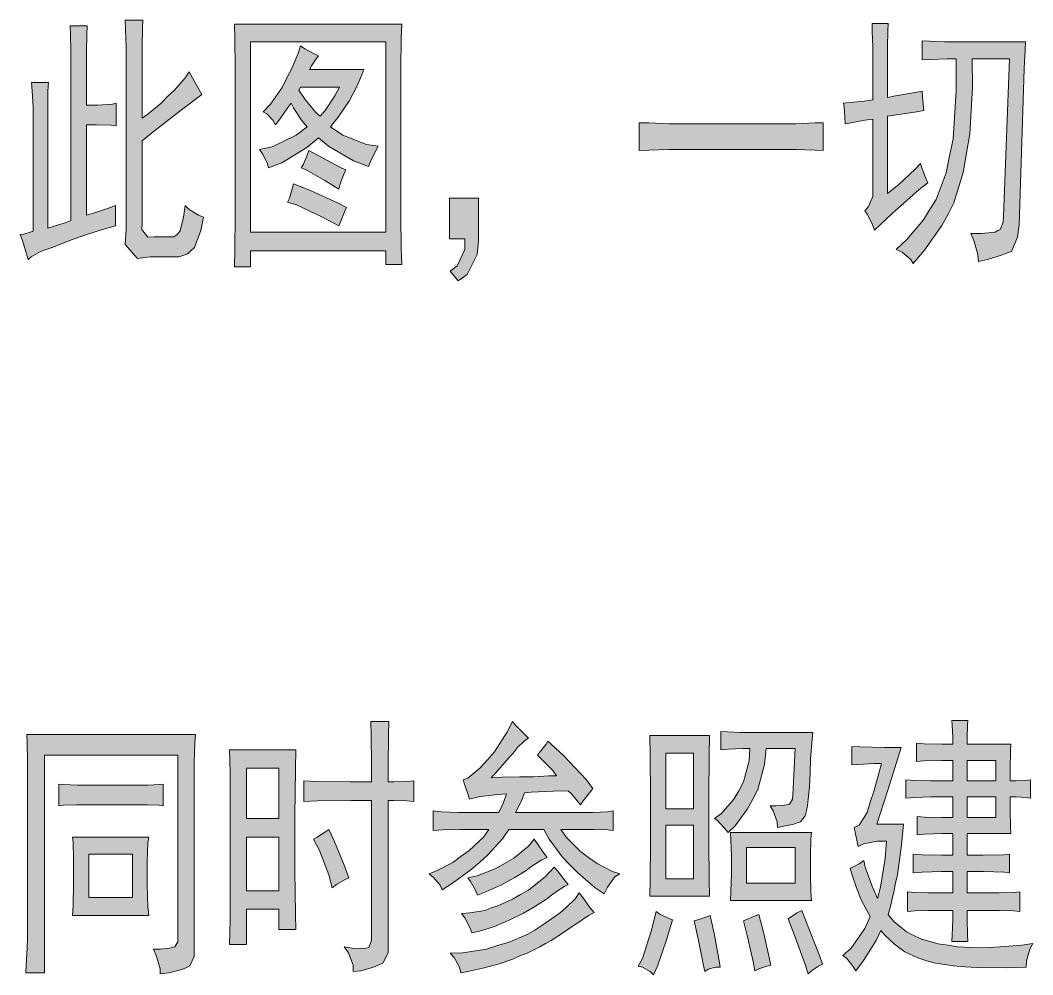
# Model space of a CAD drawing. Header units: millimetres. Extents: x 388 to 64525, y 87 to 607.
# Drawn here: x 64481.15 to 64491.74, y 470.02 to 480 of the extents above; entities that cross this region are included whole.
import ezdxf

# ---------------------------------------------------------------- set-up
doc = ezdxf.new("R2010")
doc.units = ezdxf.units.MM

msp = doc.modelspace()

# ---------------------------------------------------------------- hatches: boundary and pattern name
h = msp.add_hatch(color=0)
h.dxf.hatch_style = 2
h.paths.add_polyline_path([(64482.437, 480.004), (64482.433, 479.921), (64482.43, 479.728), (64482.43, 479.62), (64482.43, 478.979), (64482.491, 479.025), (64482.627, 479.136), (64482.695, 479.205), (64482.766, 479.273), (64482.877, 479.402), (64482.92, 479.463), (64482.953, 479.402), (64483.021, 479.283), (64483.053, 479.226), (64482.838, 479.065), (64482.526, 478.821), (64482.43, 478.742), (64482.43, 477.897), (64482.426, 477.814), (64482.487, 477.736), (64482.555, 477.739), (64482.741, 477.739), (64482.759, 477.739), (64482.791, 477.761), (64482.809, 477.779), (64482.827, 477.8), (64482.86, 477.943), (64482.877, 478.065), (64482.92, 478.026), (64483.017, 477.965), (64483.071, 477.943), (64483.042, 477.804), (64482.974, 477.628), (64482.938, 477.592), (64482.903, 477.56), (64482.817, 477.528), (64482.766, 477.528), (64482.512, 477.528), (64482.379, 477.513), (64482.25, 477.66), (64482.261, 477.818), (64482.261, 479.62), (64482.261, 479.717), (64482.254, 479.907), (64482.25, 480.004)])
h = msp.add_hatch(color=0)
h.dxf.hatch_style = 2
h.paths.add_polyline_path([(64482.15, 477.854), (64481.989, 477.807), (64481.767, 477.736), (64481.702, 477.71), (64481.638, 477.685), (64481.505, 477.635), (64481.437, 477.61), (64481.365, 477.585), (64481.269, 477.531), (64481.236, 477.503), (64481.215, 477.571), (64481.176, 477.7), (64481.154, 477.764), (64481.19, 477.768), (64481.258, 477.786), (64481.29, 477.796), (64481.29, 479.025), (64481.29, 479.097), (64481.279, 479.262), (64481.272, 479.351), (64481.448, 479.351), (64481.444, 479.262), (64481.441, 479.09), (64481.441, 479.011), (64481.441, 477.829), (64481.498, 477.847), (64481.623, 477.886), (64481.684, 477.908), (64481.684, 479.599), (64481.684, 479.677), (64481.681, 479.853), (64481.677, 479.946), (64481.853, 479.946), (64481.849, 479.853), (64481.846, 479.677), (64481.846, 479.599), (64481.846, 479.115), (64481.96, 479.115), (64482.118, 479.126), (64482.157, 479.136), (64482.157, 478.9), (64482.104, 478.907), (64481.946, 478.911), (64481.846, 478.911), (64481.846, 477.965), (64481.921, 477.986), (64482.075, 478.04), (64482.15, 478.065)])
h = msp.add_hatch(color=0)
h.paths.add_polyline_path([(64485.142, 479.961), (64485.135, 479.817), (64485.131, 479.509), (64485.131, 479.341), (64485.131, 478.133), (64485.131, 477.961), (64485.135, 477.617), (64485.142, 477.449), (64484.974, 477.449), (64484.974, 477.592), (64483.562, 477.592), (64483.562, 477.424), (64483.393, 477.424), (64483.397, 477.599), (64483.401, 477.961), (64483.401, 478.144), (64483.401, 479.341), (64483.401, 479.502), (64483.397, 479.814), (64483.393, 479.961)])
h.paths.add_polyline_path([(64484.974, 477.786), (64484.974, 479.778), (64483.562, 479.778), (64483.562, 477.786)])
h = msp.add_hatch(color=0)
h.dxf.hatch_style = 2
h.paths.add_polyline_path([(64490.065, 479.645), (64490.065, 479.724), (64490.061, 479.885), (64490.058, 479.971), (64490.226, 479.971), (64490.223, 479.885), (64490.219, 479.728), (64490.219, 479.656), (64490.219, 479.194), (64490.305, 479.212), (64490.488, 479.244), (64490.581, 479.262), (64490.584, 479.197), (64490.595, 479.097), (64490.599, 479.058), (64490.527, 479.047), (64490.337, 479.018), (64490.219, 479), (64490.219, 478.191), (64490.337, 478.287), (64490.509, 478.445), (64490.563, 478.506), (64490.577, 478.459), (64490.617, 478.359), (64490.642, 478.302), (64490.549, 478.23), (64490.269, 477.983), (64490.083, 477.807), (64490.058, 477.875), (64490.008, 477.976), (64489.982, 478.011), (64490.022, 478.054), (64490.065, 478.162), (64490.065, 478.223), (64490.065, 478.968), (64489.982, 478.957), (64489.839, 478.932), (64489.778, 478.921), (64489.775, 478.99), (64489.768, 479.097), (64489.76, 479.136), (64489.825, 479.144), (64489.975, 479.158), (64490.065, 479.172)])
h = msp.add_hatch(color=0)
h.dxf.hatch_style = 2
h.paths.add_polyline_path([(64491.09, 477.775), (64491.201, 477.775), (64491.344, 477.789), (64491.373, 477.804), (64491.398, 477.814), (64491.43, 477.893), (64491.434, 477.954), (64491.494, 479.599), (64491.104, 479.599), (64491.108, 479.305), (64491.079, 478.814), (64491.047, 478.613), (64491.011, 478.413), (64490.914, 478.094), (64490.853, 477.976), (64490.789, 477.857), (64490.606, 477.599), (64490.488, 477.46), (64490.463, 477.503), (64490.373, 477.578), (64490.312, 477.607), (64490.42, 477.707), (64490.595, 477.915), (64490.66, 478.022), (64490.728, 478.13), (64490.832, 478.409), (64490.867, 478.585), (64490.907, 478.76), (64490.939, 479.265), (64490.936, 479.599), (64490.842, 479.599), (64490.667, 479.592), (64490.581, 479.588), (64490.581, 479.789), (64490.66, 479.785), (64490.817, 479.778), (64490.893, 479.778), (64491.663, 479.778), (64491.659, 479.695), (64491.649, 479.498), (64491.645, 479.384), (64491.595, 477.865), (64491.58, 477.736), (64491.516, 477.585), (64491.462, 477.567), (64491.412, 477.546), (64491.265, 477.503), (64491.172, 477.481), (64491.165, 477.553), (64491.122, 477.7)])
h = msp.add_hatch(color=0)
h.paths.add_polyline_path([(64484.271, 479.631), (64484.246, 479.599), (64484.2, 479.527), (64484.178, 479.488), (64484.744, 479.488), (64484.726, 479.434), (64484.673, 479.312), (64484.633, 479.237), (64484.597, 479.165), (64484.479, 478.99), (64484.397, 478.889), (64484.526, 478.803), (64484.773, 478.703), (64484.895, 478.685), (64484.866, 478.635), (64484.816, 478.527), (64484.794, 478.474), (64484.637, 478.535), (64484.375, 478.685), (64484.271, 478.775), (64484.149, 478.671), (64483.888, 478.513), (64483.748, 478.459), (64483.734, 478.513), (64483.687, 478.606), (64483.655, 478.653), (64483.788, 478.681), (64484.038, 478.8), (64484.153, 478.889), (64484.092, 478.961), (64484.01, 479.086), (64483.985, 479.136), (64483.945, 479.079), (64483.866, 478.968), (64483.823, 478.911), (64483.795, 478.957), (64483.73, 479.025), (64483.694, 479.047), (64483.77, 479.126), (64483.891, 479.301), (64483.942, 479.402), (64483.992, 479.498), (64484.063, 479.667), (64484.085, 479.735), (64484.128, 479.706), (64484.221, 479.656)])
h.paths.add_polyline_path([(64484.067, 479.273), (64484.132, 479.176), (64484.243, 479.04), (64484.289, 479), (64484.343, 479.058), (64484.443, 479.212), (64484.49, 479.305), (64484.085, 479.305)])
h = msp.add_hatch(color=0)
h.dxf.hatch_style = 2
h.paths.add_polyline_path([(64489.155, 478.921), (64489.262, 478.921), (64489.463, 478.929), (64489.549, 478.932), (64489.549, 478.642), (64489.463, 478.646), (64489.266, 478.653), (64489.162, 478.653), (64488.048, 478.653), (64487.937, 478.653), (64487.725, 478.646), (64487.625, 478.642), (64487.625, 478.932), (64487.725, 478.929), (64487.937, 478.921), (64488.048, 478.921)])
h = msp.add_hatch(color=0)
h.dxf.hatch_style = 2
h.paths.add_polyline_path([(64484.171, 478.642), (64484.314, 478.563), (64484.508, 478.459), (64484.558, 478.438), (64484.536, 478.395), (64484.497, 478.291), (64484.483, 478.237), (64484.339, 478.327), (64484.142, 478.438), (64484.092, 478.459), (64484.114, 478.499), (64484.153, 478.592)])
h = msp.add_hatch(color=0)
h.dxf.hatch_style = 2
h.paths.add_polyline_path([(64484.01, 478.291), (64484.196, 478.219), (64484.472, 478.094), (64484.565, 478.044), (64484.544, 478.001), (64484.504, 477.904), (64484.483, 477.854), (64484.307, 477.947), (64484.042, 478.072), (64483.949, 478.101), (64483.967, 478.144), (64483.995, 478.241)])
h = msp.add_hatch(color=0)
h.dxf.hatch_style = 2
h.paths.add_polyline_path([(64485.64, 478.144), (64485.944, 478.144), (64485.944, 477.696), (64485.93, 477.553), (64485.826, 477.345), (64485.733, 477.277), (64485.647, 477.381), (64485.722, 477.435), (64485.801, 477.607), (64485.801, 477.718), (64485.64, 477.718)])
h = msp.add_hatch(color=0)
h.dxf.hatch_style = 2
h.paths.add_polyline_path([(64484.827, 472.039), (64484.827, 472.207), (64484.823, 472.522), (64484.819, 472.669), (64485.006, 472.669), (64485.002, 472.522), (64484.999, 472.207), (64484.999, 472.039), (64485.06, 472.039), (64485.196, 472.042), (64485.267, 472.049), (64485.267, 471.834), (64485.196, 471.842), (64485.06, 471.845), (64484.999, 471.845), (64484.999, 470.337), (64484.999, 470.251), (64484.945, 470.143), (64484.895, 470.122), (64484.845, 470.1), (64484.716, 470.064), (64484.633, 470.054), (64484.633, 470.122), (64484.587, 470.251), (64484.54, 470.315), (64484.622, 470.301), (64484.733, 470.297), (64484.766, 470.301), (64484.798, 470.308), (64484.827, 470.38), (64484.827, 470.448), (64484.827, 471.845), (64484.615, 471.845), (64484.261, 471.842), (64484.117, 471.834), (64484.117, 472.049), (64484.253, 472.042), (64484.608, 472.039)])
h = msp.add_hatch(color=0)
h.dxf.hatch_style = 2
h.paths.add_polyline_path([(64486.468, 472.497), (64486.428, 472.472), (64486.349, 472.393), (64486.306, 472.34), (64486.263, 472.289), (64486.149, 472.16), (64486.077, 472.082), (64486.192, 472.089), (64486.378, 472.092), (64486.45, 472.092), (64486.521, 472.092), (64486.679, 472.1), (64486.761, 472.103), (64486.722, 472.157), (64486.618, 472.261), (64486.561, 472.318), (64486.593, 472.358), (64486.65, 472.433), (64486.668, 472.465), (64486.833, 472.315), (64487.07, 472.064), (64487.141, 471.971), (64487.105, 471.924), (64487.037, 471.842), (64487.009, 471.799), (64486.976, 471.842), (64486.915, 471.913), (64486.88, 471.945), (64486.726, 471.942), (64486.496, 471.931), (64486.425, 471.924), (64486.396, 471.852), (64486.349, 471.748), (64486.331, 471.72), (64487.059, 471.72), (64487.141, 471.72), (64487.292, 471.727), (64487.353, 471.734), (64487.353, 471.53), (64487.295, 471.537), (64487.148, 471.541), (64487.059, 471.541), (64486.804, 471.541), (64486.865, 471.458), (64487.009, 471.311), (64487.095, 471.247), (64487.184, 471.186), (64487.345, 471.103), (64487.421, 471.078), (64487.371, 471.046), (64487.292, 470.939), (64487.259, 470.867), (64487.163, 470.932), (64486.984, 471.086), (64486.901, 471.168), (64486.819, 471.254), (64486.683, 471.44), (64486.629, 471.541), (64486.263, 471.541), (64486.195, 471.444), (64486.041, 471.275), (64485.955, 471.197), (64485.869, 471.121), (64485.672, 470.978), (64485.565, 470.91), (64485.543, 470.957), (64485.475, 471.039), (64485.429, 471.078), (64485.507, 471.107), (64485.676, 471.197), (64485.762, 471.261), (64485.848, 471.322), (64485.995, 471.462), (64486.052, 471.541), (64485.841, 471.541), (64485.755, 471.541), (64485.568, 471.537), (64485.472, 471.53), (64485.472, 471.734), (64485.554, 471.727), (64485.74, 471.72), (64485.841, 471.72), (64486.156, 471.72), (64486.206, 471.824), (64486.238, 471.913), (64486.116, 471.902), (64485.97, 471.885), (64485.944, 471.881), (64485.919, 471.874), (64485.873, 471.863), (64485.851, 471.856), (64485.83, 471.924), (64485.794, 472.024), (64485.783, 472.06), (64485.833, 472.078), (64485.959, 472.182), (64486.038, 472.268), (64486.113, 472.354), (64486.242, 472.555), (64486.299, 472.669), (64486.331, 472.63), (64486.417, 472.544)])
h = msp.add_hatch(color=0)
h.paths.add_polyline_path([(64490.903, 472.433), (64490.903, 472.504), (64490.896, 472.63), (64490.893, 472.68), (64491.061, 472.68), (64491.057, 472.63), (64491.054, 472.504), (64491.054, 472.433), (64491.509, 472.433), (64491.505, 472.365), (64491.502, 472.171), (64491.502, 472.049), (64491.563, 472.049), (64491.666, 472.053), (64491.713, 472.06), (64491.713, 471.867), (64491.67, 471.874), (64491.566, 471.881), (64491.502, 471.881), (64491.502, 471.756), (64491.505, 471.562), (64491.509, 471.498), (64491.054, 471.498), (64491.054, 471.272), (64491.219, 471.272), (64491.437, 471.275), (64491.494, 471.283), (64491.494, 471.089), (64491.444, 471.096), (64491.222, 471.103), (64491.054, 471.103), (64491.054, 470.878), (64491.308, 470.878), (64491.387, 470.878), (64491.537, 470.881), (64491.602, 470.889), (64491.602, 470.684), (64491.537, 470.691), (64491.387, 470.695), (64491.308, 470.695), (64491.054, 470.695), (64491.054, 470.602), (64491.057, 470.437), (64491.061, 470.369), (64490.893, 470.369), (64490.896, 470.437), (64490.903, 470.602), (64490.903, 470.695), (64490.706, 470.695), (64490.645, 470.695), (64490.506, 470.691), (64490.43, 470.684), (64490.43, 470.889), (64490.502, 470.881), (64490.645, 470.878), (64490.717, 470.878), (64490.903, 470.878), (64490.903, 471.103), (64490.785, 471.103), (64490.577, 471.096), (64490.488, 471.089), (64490.488, 471.283), (64490.581, 471.275), (64490.789, 471.272), (64490.903, 471.272), (64490.903, 471.498), (64490.792, 471.498), (64490.606, 471.49), (64490.531, 471.483), (64490.531, 471.677), (64490.606, 471.67), (64490.792, 471.666), (64490.903, 471.666), (64490.903, 471.881), (64490.749, 471.881), (64490.674, 471.881), (64490.506, 471.874), (64490.412, 471.867), (64490.412, 472.06), (64490.506, 472.053), (64490.674, 472.049), (64490.749, 472.049), (64490.903, 472.049), (64490.903, 472.261), (64490.789, 472.261), (64490.599, 472.257), (64490.524, 472.25), (64490.524, 472.444), (64490.599, 472.436), (64490.789, 472.433)])
h.paths.add_polyline_path([(64491.351, 471.666), (64491.351, 471.881), (64491.054, 471.881), (64491.054, 471.666)])
h.paths.add_polyline_path([(64491.351, 472.049), (64491.351, 472.261), (64491.054, 472.261), (64491.054, 472.049)])
h = msp.add_hatch(color=0)
h.dxf.hatch_style = 2
h.paths.add_polyline_path([(64482.985, 472.533), (64482.978, 472.447), (64482.971, 472.236), (64482.971, 472.103), (64482.971, 470.29), (64482.971, 470.211), (64482.928, 470.115), (64482.885, 470.093), (64482.842, 470.075), (64482.709, 470.043), (64482.616, 470.032), (64482.616, 470.082), (64482.58, 470.211), (64482.548, 470.29), (64482.616, 470.29), (64482.713, 470.301), (64482.741, 470.308), (64482.77, 470.315), (64482.802, 470.365), (64482.802, 470.405), (64482.802, 472.318), (64481.408, 472.318), (64481.408, 470.043), (64481.211, 470.043), (64481.215, 470.122), (64481.226, 470.301), (64481.229, 470.405), (64481.229, 472.103), (64481.229, 472.239), (64481.226, 472.454), (64481.222, 472.533)])
h = msp.add_hatch(color=0)
h.paths.add_polyline_path([(64488.359, 472.522), (64488.356, 472.318), (64488.352, 471.881), (64488.352, 471.641), (64488.352, 471.412), (64488.356, 471.01), (64488.359, 470.842), (64487.736, 470.842), (64487.74, 471.007), (64487.743, 471.404), (64487.743, 471.641), (64487.743, 471.881), (64487.74, 472.318), (64487.736, 472.522)])
h.paths.add_polyline_path([(64488.191, 471.756), (64488.191, 472.34), (64487.904, 472.34), (64487.904, 471.756)])
h.paths.add_polyline_path([(64488.191, 471.025), (64488.191, 471.587), (64487.904, 471.587), (64487.904, 471.025)])
h = msp.add_hatch(color=0)
h.dxf.hatch_style = 2
h.paths.add_polyline_path([(64489.069, 471.562), (64489.065, 471.619), (64489.026, 471.734), (64488.994, 471.788), (64489.054, 471.788), (64489.144, 471.795), (64489.169, 471.799), (64489.194, 471.806), (64489.226, 471.856), (64489.23, 471.902), (64489.255, 472.386), (64488.951, 472.386), (64488.933, 472.221), (64488.865, 471.96), (64488.811, 471.856), (64488.757, 471.756), (64488.628, 471.58), (64488.553, 471.508), (64488.51, 471.562), (64488.438, 471.637), (64488.41, 471.655), (64488.485, 471.709), (64488.614, 471.856), (64488.664, 471.945), (64488.714, 472.039), (64488.775, 472.257), (64488.782, 472.386), (64488.707, 472.386), (64488.553, 472.379), (64488.478, 472.375), (64488.478, 472.565), (64488.546, 472.562), (64488.682, 472.555), (64488.746, 472.555), (64489.441, 472.555), (64489.431, 472.487), (64489.416, 472.275), (64489.413, 472.132), (64489.406, 471.988), (64489.384, 471.791), (64489.373, 471.738), (64489.359, 471.684), (64489.312, 471.619), (64489.277, 471.609), (64489.241, 471.598), (64489.137, 471.576)])
h = msp.add_hatch(color=0)
h.paths.add_polyline_path([(64484.035, 472.375), (64484.031, 472.171), (64484.024, 471.68), (64484.024, 471.394), (64484.024, 471.107), (64484.031, 470.656), (64484.035, 470.494), (64483.856, 470.494), (64483.856, 470.709), (64483.519, 470.709), (64483.519, 470.337), (64483.34, 470.337), (64483.347, 470.595), (64483.35, 471.114), (64483.35, 471.372), (64483.35, 471.637), (64483.347, 472.139), (64483.34, 472.375)])
h.paths.add_polyline_path([(64483.856, 470.899), (64483.856, 471.462), (64483.519, 471.462), (64483.519, 470.899)])
h.paths.add_polyline_path([(64483.856, 471.655), (64483.856, 472.182), (64483.519, 472.182), (64483.519, 471.655)])
h = msp.add_hatch(color=0)
h.dxf.hatch_style = 2
h.paths.add_polyline_path([(64490.362, 472.397), (64490.348, 472.354), (64490.223, 471.953), (64490.108, 471.598), (64490.387, 471.598), (64490.366, 471.379), (64490.326, 471.068), (64490.305, 470.978), (64490.287, 470.889), (64490.248, 470.724), (64490.226, 470.652), (64490.287, 470.577), (64490.42, 470.469), (64490.495, 470.433), (64490.574, 470.394), (64490.749, 470.344), (64490.853, 470.33), (64490.953, 470.315), (64491.168, 470.304), (64491.283, 470.308), (64491.398, 470.312), (64491.623, 470.33), (64491.738, 470.347), (64491.709, 470.29), (64491.674, 470.168), (64491.67, 470.1), (64491.477, 470.093), (64491.158, 470.097), (64491.032, 470.104), (64490.907, 470.115), (64490.703, 470.147), (64490.62, 470.172), (64490.538, 470.197), (64490.402, 470.261), (64490.348, 470.301), (64490.294, 470.34), (64490.197, 470.433), (64490.151, 470.484), (64490.101, 470.38), (64489.968, 470.172), (64489.889, 470.064), (64489.857, 470.111), (64489.793, 470.19), (64489.753, 470.222), (64489.839, 470.301), (64489.982, 470.505), (64490.04, 470.631), (64490.004, 470.695), (64489.939, 470.82), (64489.918, 470.878), (64489.896, 470.932), (64489.85, 471.064), (64489.828, 471.136), (64489.85, 471.143), (64489.922, 471.182), (64489.972, 471.215), (64489.986, 471.146), (64490.058, 470.949), (64490.115, 470.82), (64490.147, 470.939), (64490.194, 471.236), (64490.208, 471.419), (64490.115, 471.419), (64489.968, 471.39), (64489.914, 471.361), (64489.871, 471.562), (64489.922, 471.587), (64490.008, 471.72), (64490.04, 471.827), (64490.076, 471.938), (64490.133, 472.139), (64490.158, 472.229), (64490.076, 472.229), (64489.918, 472.221), (64489.846, 472.218), (64489.846, 472.408), (64489.932, 472.404), (64490.187, 472.397)])
h = msp.add_hatch(color=0)
h.dxf.hatch_style = 2
h.paths.add_polyline_path([(64482.405, 472.003), (64482.487, 472.003), (64482.612, 472.01), (64482.648, 472.014), (64482.648, 471.788), (64482.605, 471.795), (64482.48, 471.799), (64482.394, 471.799), (64481.846, 471.799), (64481.745, 471.799), (64481.602, 471.795), (64481.559, 471.788), (64481.559, 472.014), (64481.606, 472.01), (64481.752, 472.003), (64481.853, 472.003)])
h = msp.add_hatch(color=0)
h.dxf.hatch_style = 2
h.paths.add_polyline_path([(64484.379, 471.541), (64484.436, 471.422), (64484.54, 471.168), (64484.59, 471.035), (64484.551, 471.017), (64484.461, 470.967), (64484.415, 470.932), (64484.379, 471.068), (64484.282, 471.322), (64484.221, 471.44), (64484.257, 471.462), (64484.339, 471.512)])
h = msp.add_hatch(color=0)
h.paths.add_polyline_path([(64482.498, 471.462), (64482.487, 471.401), (64482.48, 471.207), (64482.48, 471.078), (64482.48, 470.957), (64482.487, 470.734), (64482.498, 470.641), (64481.702, 470.641), (64481.706, 470.742), (64481.709, 470.971), (64481.709, 471.103), (64481.709, 471.232), (64481.706, 471.412), (64481.702, 471.462)])
h.paths.add_polyline_path([(64482.329, 470.831), (64482.329, 471.283), (64481.871, 471.283), (64481.871, 470.831)])
h = msp.add_hatch(color=0)
h.dxf.hatch_style = 2
h.paths.add_polyline_path([(64486.661, 471.247), (64486.607, 471.222), (64486.514, 471.164), (64486.475, 471.136), (64486.439, 471.107), (64486.324, 471.039), (64486.253, 471), (64486.177, 470.96), (64486.02, 470.889), (64485.934, 470.853), (64485.912, 470.906), (64485.862, 470.996), (64485.833, 471.035), (64485.93, 471.057), (64486.124, 471.132), (64486.217, 471.186), (64486.314, 471.24), (64486.468, 471.365), (64486.525, 471.44), (64486.561, 471.39), (64486.629, 471.293)])
h = msp.add_hatch(color=0)
h.paths.add_polyline_path([(64489.424, 471.508), (64489.42, 471.44), (64489.416, 471.272), (64489.416, 471.168), (64489.416, 471.075), (64489.42, 470.889), (64489.424, 470.799), (64488.578, 470.799), (64488.582, 470.892), (64488.589, 471.078), (64488.589, 471.168), (64488.589, 471.261), (64488.582, 471.43), (64488.578, 471.508)])
h.paths.add_polyline_path([(64489.255, 470.978), (64489.255, 471.351), (64488.746, 471.351), (64488.746, 470.978)])
h = msp.add_hatch(color=0)
h.dxf.hatch_style = 2
h.paths.add_polyline_path([(64486.88, 470.967), (64486.847, 470.949), (64486.761, 470.892), (64486.708, 470.853), (64486.654, 470.813), (64486.539, 470.738), (64486.475, 470.702), (64486.414, 470.666), (64486.271, 470.595), (64486.192, 470.562), (64486.113, 470.527), (64485.955, 470.476), (64485.876, 470.459), (64485.855, 470.516), (64485.801, 470.616), (64485.765, 470.663), (64485.855, 470.67), (64486.013, 470.695), (64486.077, 470.72), (64486.145, 470.742), (64486.299, 470.813), (64486.382, 470.86), (64486.468, 470.906), (64486.643, 471.05), (64486.736, 471.146), (64486.769, 471.107), (64486.84, 471.017)])
h = msp.add_hatch(color=0)
h.dxf.hatch_style = 2
h.paths.add_polyline_path([(64487.152, 470.674), (64487.095, 470.641), (64486.973, 470.559), (64486.901, 470.512), (64486.833, 470.462), (64486.704, 470.38), (64486.643, 470.347), (64486.586, 470.315), (64486.453, 470.247), (64486.378, 470.218), (64486.303, 470.186), (64486.149, 470.133), (64486.07, 470.111), (64485.991, 470.09), (64485.833, 470.054), (64485.758, 470.043), (64485.744, 470.1), (64485.69, 470.201), (64485.647, 470.247), (64485.78, 470.251), (64486.027, 470.29), (64486.142, 470.326), (64486.256, 470.358), (64486.453, 470.441), (64486.532, 470.487), (64486.607, 470.537), (64486.743, 470.631), (64486.801, 470.674), (64486.858, 470.72), (64486.958, 470.82), (64486.998, 470.878), (64487.034, 470.828), (64487.109, 470.724)])
h = msp.add_hatch(color=0)
h.dxf.hatch_style = 2
h.paths.add_polyline_path([(64487.972, 470.595), (64487.912, 470.398), (64487.815, 470.111), (64487.775, 470.021), (64487.74, 470.054), (64487.657, 470.1), (64487.614, 470.111), (64487.657, 470.19), (64487.75, 470.476), (64487.8, 470.684), (64487.84, 470.656), (64487.926, 470.613)])
h = msp.add_hatch(color=0)
h.dxf.hatch_style = 2
h.paths.add_polyline_path([(64489.391, 470.032), (64489.359, 470.129), (64489.255, 470.416), (64489.18, 470.605), (64489.205, 470.623), (64489.277, 470.67), (64489.323, 470.695), (64489.398, 470.505), (64489.51, 470.222), (64489.542, 470.133), (64489.499, 470.111), (64489.424, 470.061)])
h = msp.add_hatch(color=0)
h.dxf.hatch_style = 2
h.paths.add_polyline_path([(64488.367, 470.641), (64488.41, 470.437), (64488.46, 470.168), (64488.47, 470.1), (64488.427, 470.1), (64488.345, 470.079), (64488.309, 470.054), (64488.298, 470.118), (64488.245, 470.38), (64488.198, 470.584), (64488.238, 470.595), (64488.32, 470.623)])
h = msp.add_hatch(color=0)
h.dxf.hatch_style = 2
h.paths.add_polyline_path([(64489.001, 470.122), (64488.958, 470.111), (64488.875, 470.082), (64488.832, 470.064), (64488.814, 470.161), (64488.757, 470.419), (64488.714, 470.584), (64488.739, 470.595), (64488.818, 470.631), (64488.875, 470.652), (64488.922, 470.466), (64488.983, 470.201)])

# ---------------------------------------------------------------- linework, layer by layer
at = {"color": 0, "lineweight": 0}
for points in [[(64482.437, 480.004), (64482.433, 479.921), (64482.43, 479.728), (64482.43, 479.62), (64482.43, 478.979), (64482.491, 479.025), (64482.627, 479.136), (64482.695, 479.205), (64482.766, 479.273), (64482.877, 479.402), (64482.92, 479.463), (64482.953, 479.402), (64483.021, 479.283), (64483.053, 479.226), (64482.838, 479.065), (64482.526, 478.821), (64482.43, 478.742), (64482.43, 477.897), (64482.426, 477.814), (64482.487, 477.736), (64482.555, 477.739), (64482.741, 477.739), (64482.759, 477.739), (64482.791, 477.761), (64482.809, 477.779), (64482.827, 477.8), (64482.86, 477.943), (64482.877, 478.065), (64482.92, 478.026), (64483.017, 477.965), (64483.071, 477.943), (64483.042, 477.804), (64482.974, 477.628), (64482.938, 477.592), (64482.903, 477.56), (64482.817, 477.528), (64482.766, 477.528), (64482.512, 477.528), (64482.379, 477.513), (64482.25, 477.66), (64482.261, 477.818), (64482.261, 479.62), (64482.261, 479.717), (64482.254, 479.907), (64482.25, 480.004)], [(64482.15, 477.854), (64481.989, 477.807), (64481.767, 477.736), (64481.702, 477.71), (64481.638, 477.685), (64481.505, 477.635), (64481.437, 477.61), (64481.365, 477.585), (64481.269, 477.531), (64481.236, 477.503), (64481.215, 477.571), (64481.176, 477.7), (64481.154, 477.764), (64481.19, 477.768), (64481.258, 477.786), (64481.29, 477.796), (64481.29, 479.025), (64481.29, 479.097), (64481.279, 479.262), (64481.272, 479.351), (64481.448, 479.351), (64481.444, 479.262), (64481.441, 479.09), (64481.441, 479.011), (64481.441, 477.829), (64481.498, 477.847), (64481.623, 477.886), (64481.684, 477.908), (64481.684, 479.599), (64481.684, 479.677), (64481.681, 479.853), (64481.677, 479.946), (64481.853, 479.946), (64481.849, 479.853), (64481.846, 479.677), (64481.846, 479.599), (64481.846, 479.115), (64481.96, 479.115), (64482.118, 479.126), (64482.157, 479.136), (64482.157, 478.9), (64482.104, 478.907), (64481.946, 478.911), (64481.846, 478.911), (64481.846, 477.965), (64481.921, 477.986), (64482.075, 478.04), (64482.15, 478.065)], [(64485.142, 479.961), (64485.135, 479.817), (64485.131, 479.509), (64485.131, 479.341), (64485.131, 478.133), (64485.131, 477.961), (64485.135, 477.617), (64485.142, 477.449), (64484.974, 477.449), (64484.974, 477.592), (64483.562, 477.592), (64483.562, 477.424), (64483.393, 477.424), (64483.397, 477.599), (64483.401, 477.961), (64483.401, 478.144), (64483.401, 479.341), (64483.401, 479.502), (64483.397, 479.814), (64483.393, 479.961)], [(64490.065, 479.645), (64490.065, 479.724), (64490.061, 479.885), (64490.058, 479.971), (64490.226, 479.971), (64490.223, 479.885), (64490.219, 479.728), (64490.219, 479.656), (64490.219, 479.194), (64490.305, 479.212), (64490.488, 479.244), (64490.581, 479.262), (64490.584, 479.197), (64490.595, 479.097), (64490.599, 479.058), (64490.527, 479.047), (64490.337, 479.018), (64490.219, 479), (64490.219, 478.191), (64490.337, 478.287), (64490.509, 478.445), (64490.563, 478.506), (64490.577, 478.459), (64490.617, 478.359), (64490.642, 478.302), (64490.549, 478.23), (64490.269, 477.983), (64490.083, 477.807), (64490.058, 477.875), (64490.008, 477.976), (64489.982, 478.011), (64490.022, 478.054), (64490.065, 478.162), (64490.065, 478.223), (64490.065, 478.968), (64489.982, 478.957), (64489.839, 478.932), (64489.778, 478.921), (64489.775, 478.99), (64489.768, 479.097), (64489.76, 479.136), (64489.825, 479.144), (64489.975, 479.158), (64490.065, 479.172)], [(64484.974, 477.786), (64484.974, 479.778), (64483.562, 479.778), (64483.562, 477.786)], [(64491.09, 477.775), (64491.201, 477.775), (64491.344, 477.789), (64491.373, 477.804), (64491.398, 477.814), (64491.43, 477.893), (64491.434, 477.954), (64491.494, 479.599), (64491.104, 479.599), (64491.108, 479.305), (64491.079, 478.814), (64491.047, 478.613), (64491.011, 478.413), (64490.914, 478.094), (64490.853, 477.976), (64490.789, 477.857), (64490.606, 477.599), (64490.488, 477.46), (64490.463, 477.503), (64490.373, 477.578), (64490.312, 477.607), (64490.42, 477.707), (64490.595, 477.915), (64490.66, 478.022), (64490.728, 478.13), (64490.832, 478.409), (64490.867, 478.585), (64490.907, 478.76), (64490.939, 479.265), (64490.936, 479.599), (64490.842, 479.599), (64490.667, 479.592), (64490.581, 479.588), (64490.581, 479.789), (64490.66, 479.785), (64490.817, 479.778), (64490.893, 479.778), (64491.663, 479.778), (64491.659, 479.695), (64491.649, 479.498), (64491.645, 479.384), (64491.595, 477.865), (64491.58, 477.736), (64491.516, 477.585), (64491.462, 477.567), (64491.412, 477.546), (64491.265, 477.503), (64491.172, 477.481), (64491.165, 477.553), (64491.122, 477.7)], [(64484.271, 479.631), (64484.246, 479.599), (64484.2, 479.527), (64484.178, 479.488), (64484.744, 479.488), (64484.726, 479.434), (64484.673, 479.312), (64484.633, 479.237), (64484.597, 479.165), (64484.479, 478.99), (64484.397, 478.889), (64484.526, 478.803), (64484.773, 478.703), (64484.895, 478.685), (64484.866, 478.635), (64484.816, 478.527), (64484.794, 478.474), (64484.637, 478.535), (64484.375, 478.685), (64484.271, 478.775), (64484.149, 478.671), (64483.888, 478.513), (64483.748, 478.459), (64483.734, 478.513), (64483.687, 478.606), (64483.655, 478.653), (64483.788, 478.681), (64484.038, 478.8), (64484.153, 478.889), (64484.092, 478.961), (64484.01, 479.086), (64483.985, 479.136), (64483.945, 479.079), (64483.866, 478.968), (64483.823, 478.911), (64483.795, 478.957), (64483.73, 479.025), (64483.694, 479.047), (64483.77, 479.126), (64483.891, 479.301), (64483.942, 479.402), (64483.992, 479.498), (64484.063, 479.667), (64484.085, 479.735), (64484.128, 479.706), (64484.221, 479.656)], [(64484.067, 479.273), (64484.132, 479.176), (64484.243, 479.04), (64484.289, 479), (64484.343, 479.058), (64484.443, 479.212), (64484.49, 479.305), (64484.085, 479.305)], [(64489.155, 478.921), (64489.262, 478.921), (64489.463, 478.929), (64489.549, 478.932), (64489.549, 478.642), (64489.463, 478.646), (64489.266, 478.653), (64489.162, 478.653), (64488.048, 478.653), (64487.937, 478.653), (64487.725, 478.646), (64487.625, 478.642), (64487.625, 478.932), (64487.725, 478.929), (64487.937, 478.921), (64488.048, 478.921)], [(64484.171, 478.642), (64484.314, 478.563), (64484.508, 478.459), (64484.558, 478.438), (64484.536, 478.395), (64484.497, 478.291), (64484.483, 478.237), (64484.339, 478.327), (64484.142, 478.438), (64484.092, 478.459), (64484.114, 478.499), (64484.153, 478.592)], [(64484.01, 478.291), (64484.196, 478.219), (64484.472, 478.094), (64484.565, 478.044), (64484.544, 478.001), (64484.504, 477.904), (64484.483, 477.854), (64484.307, 477.947), (64484.042, 478.072), (64483.949, 478.101), (64483.967, 478.144), (64483.995, 478.241)], [(64485.64, 478.144), (64485.944, 478.144), (64485.944, 477.696), (64485.93, 477.553), (64485.826, 477.345), (64485.733, 477.277), (64485.647, 477.381), (64485.722, 477.435), (64485.801, 477.607), (64485.801, 477.718), (64485.64, 477.718)], [(64484.827, 472.039), (64484.827, 472.207), (64484.823, 472.522), (64484.819, 472.669), (64485.006, 472.669), (64485.002, 472.522), (64484.999, 472.207), (64484.999, 472.039), (64485.06, 472.039), (64485.196, 472.042), (64485.267, 472.049), (64485.267, 471.834), (64485.196, 471.842), (64485.06, 471.845), (64484.999, 471.845), (64484.999, 470.337), (64484.999, 470.251), (64484.945, 470.143), (64484.895, 470.122), (64484.845, 470.1), (64484.716, 470.064), (64484.633, 470.054), (64484.633, 470.122), (64484.587, 470.251), (64484.54, 470.315), (64484.622, 470.301), (64484.733, 470.297), (64484.766, 470.301), (64484.798, 470.308), (64484.827, 470.38), (64484.827, 470.448), (64484.827, 471.845), (64484.615, 471.845), (64484.261, 471.842), (64484.117, 471.834), (64484.117, 472.049), (64484.253, 472.042), (64484.608, 472.039)], [(64486.468, 472.497), (64486.428, 472.472), (64486.349, 472.393), (64486.306, 472.34), (64486.263, 472.289), (64486.149, 472.16), (64486.077, 472.082), (64486.192, 472.089), (64486.378, 472.092), (64486.45, 472.092), (64486.521, 472.092), (64486.679, 472.1), (64486.761, 472.103), (64486.722, 472.157), (64486.618, 472.261), (64486.561, 472.318), (64486.593, 472.358), (64486.65, 472.433), (64486.668, 472.465), (64486.833, 472.315), (64487.07, 472.064), (64487.141, 471.971), (64487.105, 471.924), (64487.037, 471.842), (64487.009, 471.799), (64486.976, 471.842), (64486.915, 471.913), (64486.88, 471.945), (64486.726, 471.942), (64486.496, 471.931), (64486.425, 471.924), (64486.396, 471.852), (64486.349, 471.748), (64486.331, 471.72), (64487.059, 471.72), (64487.141, 471.72), (64487.292, 471.727), (64487.353, 471.734), (64487.353, 471.53), (64487.295, 471.537), (64487.148, 471.541), (64487.059, 471.541), (64486.804, 471.541), (64486.865, 471.458), (64487.009, 471.311), (64487.095, 471.247), (64487.184, 471.186), (64487.345, 471.103), (64487.421, 471.078), (64487.371, 471.046), (64487.292, 470.939), (64487.259, 470.867), (64487.163, 470.932), (64486.984, 471.086), (64486.901, 471.168), (64486.819, 471.254), (64486.683, 471.44), (64486.629, 471.541), (64486.263, 471.541), (64486.195, 471.444), (64486.041, 471.275), (64485.955, 471.197), (64485.869, 471.121), (64485.672, 470.978), (64485.565, 470.91), (64485.543, 470.957), (64485.475, 471.039), (64485.429, 471.078), (64485.507, 471.107), (64485.676, 471.197), (64485.762, 471.261), (64485.848, 471.322), (64485.995, 471.462), (64486.052, 471.541), (64485.841, 471.541), (64485.755, 471.541), (64485.568, 471.537), (64485.472, 471.53), (64485.472, 471.734), (64485.554, 471.727), (64485.74, 471.72), (64485.841, 471.72), (64486.156, 471.72), (64486.206, 471.824), (64486.238, 471.913), (64486.116, 471.902), (64485.97, 471.885), (64485.944, 471.881), (64485.919, 471.874), (64485.873, 471.863), (64485.851, 471.856), (64485.83, 471.924), (64485.794, 472.024), (64485.783, 472.06), (64485.833, 472.078), (64485.959, 472.182), (64486.038, 472.268), (64486.113, 472.354), (64486.242, 472.555), (64486.299, 472.669), (64486.331, 472.63), (64486.417, 472.544)], [(64490.903, 472.433), (64490.903, 472.504), (64490.896, 472.63), (64490.893, 472.68), (64491.061, 472.68), (64491.057, 472.63), (64491.054, 472.504), (64491.054, 472.433), (64491.509, 472.433), (64491.505, 472.365), (64491.502, 472.171), (64491.502, 472.049), (64491.563, 472.049), (64491.666, 472.053), (64491.713, 472.06), (64491.713, 471.867), (64491.67, 471.874), (64491.566, 471.881), (64491.502, 471.881), (64491.502, 471.756), (64491.505, 471.562), (64491.509, 471.498), (64491.054, 471.498), (64491.054, 471.272), (64491.219, 471.272), (64491.437, 471.275), (64491.494, 471.283), (64491.494, 471.089), (64491.444, 471.096), (64491.222, 471.103), (64491.054, 471.103), (64491.054, 470.878), (64491.308, 470.878), (64491.387, 470.878), (64491.537, 470.881), (64491.602, 470.889), (64491.602, 470.684), (64491.537, 470.691), (64491.387, 470.695), (64491.308, 470.695), (64491.054, 470.695), (64491.054, 470.602), (64491.057, 470.437), (64491.061, 470.369), (64490.893, 470.369), (64490.896, 470.437), (64490.903, 470.602), (64490.903, 470.695), (64490.706, 470.695), (64490.645, 470.695), (64490.506, 470.691), (64490.43, 470.684), (64490.43, 470.889), (64490.502, 470.881), (64490.645, 470.878), (64490.717, 470.878), (64490.903, 470.878), (64490.903, 471.103), (64490.785, 471.103), (64490.577, 471.096), (64490.488, 471.089), (64490.488, 471.283), (64490.581, 471.275), (64490.789, 471.272), (64490.903, 471.272), (64490.903, 471.498), (64490.792, 471.498), (64490.606, 471.49), (64490.531, 471.483), (64490.531, 471.677), (64490.606, 471.67), (64490.792, 471.666), (64490.903, 471.666), (64490.903, 471.881), (64490.749, 471.881), (64490.674, 471.881), (64490.506, 471.874), (64490.412, 471.867), (64490.412, 472.06), (64490.506, 472.053), (64490.674, 472.049), (64490.749, 472.049), (64490.903, 472.049), (64490.903, 472.261), (64490.789, 472.261), (64490.599, 472.257), (64490.524, 472.25), (64490.524, 472.444), (64490.599, 472.436), (64490.789, 472.433)], [(64482.985, 472.533), (64482.978, 472.447), (64482.971, 472.236), (64482.971, 472.103), (64482.971, 470.29), (64482.971, 470.211), (64482.928, 470.115), (64482.885, 470.093), (64482.842, 470.075), (64482.709, 470.043), (64482.616, 470.032), (64482.616, 470.082), (64482.58, 470.211), (64482.548, 470.29), (64482.616, 470.29), (64482.713, 470.301), (64482.741, 470.308), (64482.77, 470.315), (64482.802, 470.365), (64482.802, 470.405), (64482.802, 472.318), (64481.408, 472.318), (64481.408, 470.043), (64481.211, 470.043), (64481.215, 470.122), (64481.226, 470.301), (64481.229, 470.405), (64481.229, 472.103), (64481.229, 472.239), (64481.226, 472.454), (64481.222, 472.533)], [(64488.359, 472.522), (64488.356, 472.318), (64488.352, 471.881), (64488.352, 471.641), (64488.352, 471.412), (64488.356, 471.01), (64488.359, 470.842), (64487.736, 470.842), (64487.74, 471.007), (64487.743, 471.404), (64487.743, 471.641), (64487.743, 471.881), (64487.74, 472.318), (64487.736, 472.522)], [(64489.069, 471.562), (64489.065, 471.619), (64489.026, 471.734), (64488.994, 471.788), (64489.054, 471.788), (64489.144, 471.795), (64489.169, 471.799), (64489.194, 471.806), (64489.226, 471.856), (64489.23, 471.902), (64489.255, 472.386), (64488.951, 472.386), (64488.933, 472.221), (64488.865, 471.96), (64488.811, 471.856), (64488.757, 471.756), (64488.628, 471.58), (64488.553, 471.508), (64488.51, 471.562), (64488.438, 471.637), (64488.41, 471.655), (64488.485, 471.709), (64488.614, 471.856), (64488.664, 471.945), (64488.714, 472.039), (64488.775, 472.257), (64488.782, 472.386), (64488.707, 472.386), (64488.553, 472.379), (64488.478, 472.375), (64488.478, 472.565), (64488.546, 472.562), (64488.682, 472.555), (64488.746, 472.555), (64489.441, 472.555), (64489.431, 472.487), (64489.416, 472.275), (64489.413, 472.132), (64489.406, 471.988), (64489.384, 471.791), (64489.373, 471.738), (64489.359, 471.684), (64489.312, 471.619), (64489.277, 471.609), (64489.241, 471.598), (64489.137, 471.576)], [(64484.035, 472.375), (64484.031, 472.171), (64484.024, 471.68), (64484.024, 471.394), (64484.024, 471.107), (64484.031, 470.656), (64484.035, 470.494), (64483.856, 470.494), (64483.856, 470.709), (64483.519, 470.709), (64483.519, 470.337), (64483.34, 470.337), (64483.347, 470.595), (64483.35, 471.114), (64483.35, 471.372), (64483.35, 471.637), (64483.347, 472.139), (64483.34, 472.375)], [(64490.362, 472.397), (64490.348, 472.354), (64490.223, 471.953), (64490.108, 471.598), (64490.387, 471.598), (64490.366, 471.379), (64490.326, 471.068), (64490.305, 470.978), (64490.287, 470.889), (64490.248, 470.724), (64490.226, 470.652), (64490.287, 470.577), (64490.42, 470.469), (64490.495, 470.433), (64490.574, 470.394), (64490.749, 470.344), (64490.853, 470.33), (64490.953, 470.315), (64491.168, 470.304), (64491.283, 470.308), (64491.398, 470.312), (64491.623, 470.33), (64491.738, 470.347), (64491.709, 470.29), (64491.674, 470.168), (64491.67, 470.1), (64491.477, 470.093), (64491.158, 470.097), (64491.032, 470.104), (64490.907, 470.115), (64490.703, 470.147), (64490.62, 470.172), (64490.538, 470.197), (64490.402, 470.261), (64490.348, 470.301), (64490.294, 470.34), (64490.197, 470.433), (64490.151, 470.484), (64490.101, 470.38), (64489.968, 470.172), (64489.889, 470.064), (64489.857, 470.111), (64489.793, 470.19), (64489.753, 470.222), (64489.839, 470.301), (64489.982, 470.505), (64490.04, 470.631), (64490.004, 470.695), (64489.939, 470.82), (64489.918, 470.878), (64489.896, 470.932), (64489.85, 471.064), (64489.828, 471.136), (64489.85, 471.143), (64489.922, 471.182), (64489.972, 471.215), (64489.986, 471.146), (64490.058, 470.949), (64490.115, 470.82), (64490.147, 470.939), (64490.194, 471.236), (64490.208, 471.419), (64490.115, 471.419), (64489.968, 471.39), (64489.914, 471.361), (64489.871, 471.562), (64489.922, 471.587), (64490.008, 471.72), (64490.04, 471.827), (64490.076, 471.938), (64490.133, 472.139), (64490.158, 472.229), (64490.076, 472.229), (64489.918, 472.221), (64489.846, 472.218), (64489.846, 472.408), (64489.932, 472.404), (64490.187, 472.397)], [(64488.191, 471.756), (64488.191, 472.34), (64487.904, 472.34), (64487.904, 471.756)], [(64491.351, 472.049), (64491.351, 472.261), (64491.054, 472.261), (64491.054, 472.049)], [(64483.856, 471.655), (64483.856, 472.182), (64483.519, 472.182), (64483.519, 471.655)], [(64482.405, 472.003), (64482.487, 472.003), (64482.612, 472.01), (64482.648, 472.014), (64482.648, 471.788), (64482.605, 471.795), (64482.48, 471.799), (64482.394, 471.799), (64481.846, 471.799), (64481.745, 471.799), (64481.602, 471.795), (64481.559, 471.788), (64481.559, 472.014), (64481.606, 472.01), (64481.752, 472.003), (64481.853, 472.003)], [(64491.351, 471.666), (64491.351, 471.881), (64491.054, 471.881), (64491.054, 471.666)], [(64484.379, 471.541), (64484.436, 471.422), (64484.54, 471.168), (64484.59, 471.035), (64484.551, 471.017), (64484.461, 470.967), (64484.415, 470.932), (64484.379, 471.068), (64484.282, 471.322), (64484.221, 471.44), (64484.257, 471.462), (64484.339, 471.512)], [(64488.191, 471.025), (64488.191, 471.587), (64487.904, 471.587), (64487.904, 471.025)], [(64482.498, 471.462), (64482.487, 471.401), (64482.48, 471.207), (64482.48, 471.078), (64482.48, 470.957), (64482.487, 470.734), (64482.498, 470.641), (64481.702, 470.641), (64481.706, 470.742), (64481.709, 470.971), (64481.709, 471.103), (64481.709, 471.232), (64481.706, 471.412), (64481.702, 471.462)], [(64483.856, 470.899), (64483.856, 471.462), (64483.519, 471.462), (64483.519, 470.899)], [(64486.661, 471.247), (64486.607, 471.222), (64486.514, 471.164), (64486.475, 471.136), (64486.439, 471.107), (64486.324, 471.039), (64486.253, 471), (64486.177, 470.96), (64486.02, 470.889), (64485.934, 470.853), (64485.912, 470.906), (64485.862, 470.996), (64485.833, 471.035), (64485.93, 471.057), (64486.124, 471.132), (64486.217, 471.186), (64486.314, 471.24), (64486.468, 471.365), (64486.525, 471.44), (64486.561, 471.39), (64486.629, 471.293)], [(64489.424, 471.508), (64489.42, 471.44), (64489.416, 471.272), (64489.416, 471.168), (64489.416, 471.075), (64489.42, 470.889), (64489.424, 470.799), (64488.578, 470.799), (64488.582, 470.892), (64488.589, 471.078), (64488.589, 471.168), (64488.589, 471.261), (64488.582, 471.43), (64488.578, 471.508)], [(64489.255, 470.978), (64489.255, 471.351), (64488.746, 471.351), (64488.746, 470.978)], [(64482.329, 470.831), (64482.329, 471.283), (64481.871, 471.283), (64481.871, 470.831)], [(64486.88, 470.967), (64486.847, 470.949), (64486.761, 470.892), (64486.708, 470.853), (64486.654, 470.813), (64486.539, 470.738), (64486.475, 470.702), (64486.414, 470.666), (64486.271, 470.595), (64486.192, 470.562), (64486.113, 470.527), (64485.955, 470.476), (64485.876, 470.459), (64485.855, 470.516), (64485.801, 470.616), (64485.765, 470.663), (64485.855, 470.67), (64486.013, 470.695), (64486.077, 470.72), (64486.145, 470.742), (64486.299, 470.813), (64486.382, 470.86), (64486.468, 470.906), (64486.643, 471.05), (64486.736, 471.146), (64486.769, 471.107), (64486.84, 471.017)], [(64487.152, 470.674), (64487.095, 470.641), (64486.973, 470.559), (64486.901, 470.512), (64486.833, 470.462), (64486.704, 470.38), (64486.643, 470.347), (64486.586, 470.315), (64486.453, 470.247), (64486.378, 470.218), (64486.303, 470.186), (64486.149, 470.133), (64486.07, 470.111), (64485.991, 470.09), (64485.833, 470.054), (64485.758, 470.043), (64485.744, 470.1), (64485.69, 470.201), (64485.647, 470.247), (64485.78, 470.251), (64486.027, 470.29), (64486.142, 470.326), (64486.256, 470.358), (64486.453, 470.441), (64486.532, 470.487), (64486.607, 470.537), (64486.743, 470.631), (64486.801, 470.674), (64486.858, 470.72), (64486.958, 470.82), (64486.998, 470.878), (64487.034, 470.828), (64487.109, 470.724)], [(64487.972, 470.595), (64487.912, 470.398), (64487.815, 470.111), (64487.775, 470.021), (64487.74, 470.054), (64487.657, 470.1), (64487.614, 470.111), (64487.657, 470.19), (64487.75, 470.476), (64487.8, 470.684), (64487.84, 470.656), (64487.926, 470.613)], [(64489.391, 470.032), (64489.359, 470.129), (64489.255, 470.416), (64489.18, 470.605), (64489.205, 470.623), (64489.277, 470.67), (64489.323, 470.695), (64489.398, 470.505), (64489.51, 470.222), (64489.542, 470.133), (64489.499, 470.111), (64489.424, 470.061)], [(64488.367, 470.641), (64488.41, 470.437), (64488.46, 470.168), (64488.47, 470.1), (64488.427, 470.1), (64488.345, 470.079), (64488.309, 470.054), (64488.298, 470.118), (64488.245, 470.38), (64488.198, 470.584), (64488.238, 470.595), (64488.32, 470.623)], [(64489.001, 470.122), (64488.958, 470.111), (64488.875, 470.082), (64488.832, 470.064), (64488.814, 470.161), (64488.757, 470.419), (64488.714, 470.584), (64488.739, 470.595), (64488.818, 470.631), (64488.875, 470.652), (64488.922, 470.466), (64488.983, 470.201)]]:
    msp.add_lwpolyline(points, close=True, dxfattribs=at)

doc.saveas('drawing.dxf')
